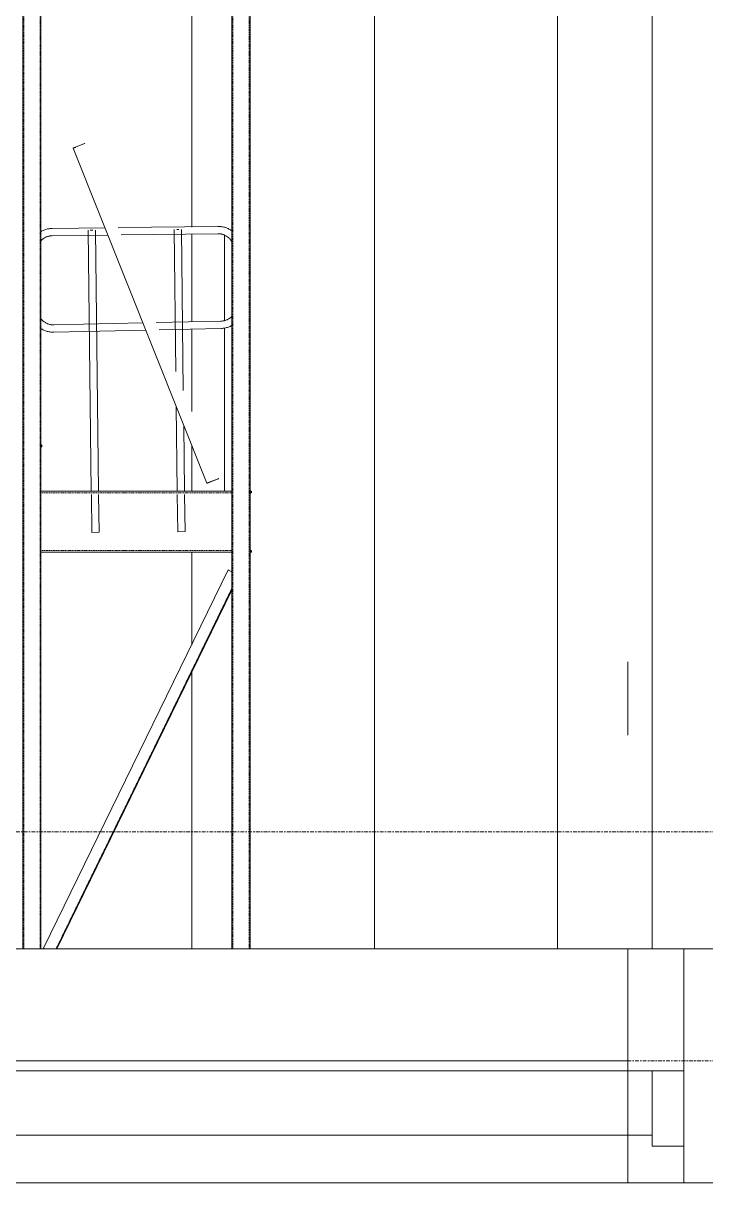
# Model space of a CAD drawing. Header units: centimetres. Extents: x -3046 to 63786, y -269 to 1483.
# Drawn here: x 12951 to 13231.1, y -50 to 425.9 of the extents above; entities that cross this region are included whole.
import ezdxf

# ---------------------------------------------------------------- set-up
doc = ezdxf.new("R2010")
doc.units = ezdxf.units.CM
doc.linetypes.add('Centre', pattern=[3.175, 0.635, -0.475, 1.59, -0.475])
doc.linetypes.add('Hidden', pattern=[0.714375, 0.47625, -0.238125])
for name, color, linetype, lineweight in [('A-FLOR', 7, 'Continuous', 9), ('A-FLOR-HRAL', 7, 'Continuous', 9), ('A-FLOR-LEVL', 7, 'Continuous', 9), ('A-WALL', 7, 'Continuous', 9), ('A-WALL-PATT', 7, 'Continuous', 9), ('C-BLDG-PADS', 7, 'Continuous', 9), ('S-BEAM', 7, 'Continuous', 9), ('S-COLS', 7, 'Continuous', 9)]:
    doc.layers.add(name, color=color, linetype=linetype, lineweight=lineweight)
pattern_1 = [(90, (5370.146, 210.015), (-75, 5e-15), [])]

# ---------------------------------------------------------------- blocks, each defined once
blk = doc.blocks.new('HSS Rectangular-Column - 75 x 75-1752346-s01')
at = {"layer": 'S-COLS'}
for p, q in [((12950.83, 620.8), (12950.83, 46.02)), ((12958.33, 46.02), (12958.33, 620.8))]:
    blk.add_line(p, q, dxfattribs=at)
at = {"layer": 'S-COLS', "linetype": 'Hidden'}
for p, q in [((12951.23, 620.8), (12951.23, 46.02)), ((12957.93, 46.02), (12957.93, 620.8))]:
    blk.add_line(p, q, dxfattribs=at)
blk = doc.blocks.new('C Shapes - C12X25-1753626-s01')
at = {"layer": 'S-BEAM'}
for p, q in [((13036.41, 233.83), (12958.37, 233.83)), ((13036.41, 208.83), (12958.37, 208.83))]:
    blk.add_line(p, q, dxfattribs=at)
at = {"layer": 'S-BEAM', "linetype": 'Hidden'}
for p, q in [((13036.41, 233.12), (12958.37, 233.12)), ((13036.41, 209.54), (12958.37, 209.54))]:
    blk.add_line(p, q, dxfattribs=at)
blk = doc.blocks.new('C Shapes - C12X25-1755447-s01')
at = {"layer": 'S-BEAM'}
for p, q in [((13044.74, 233.83), (13044.11, 233.83)), ((13044.74, 233.66), (13044.74, 233.83)), ((13044.21, 209.63), (13044.21, 209.63)), ((13044.21, 208.83), (13044.74, 208.83)), ((13044.74, 208.83), (13044.74, 209))]:
    blk.add_line(p, q, dxfattribs=at)
for centre, start, end in [((13044.11, 233.66), 279.46, 360), ((13044.11, 233.66), 292.8833, 0), ((13044.11, 209), 0, 80.54), ((13044.11, 209), 0, 67.1167)]:
    blk.add_arc(centre, 0.636, start, end, dxfattribs=at)
blk = doc.blocks.new('M_L Equal Angles - L51X51X3_2-V15-s01')
at = {"layer": 'S-BEAM'}
for p, q in [((13035.1, 201.55), (12959.4, 46.36)), ((13035.24, 201.48), (13035.1, 201.55)), ((13035.24, 201.48), (13036.41, 200.92)), ((13036.65, 193.88), (12964.54, 46.02)), ((13036.65, 193.15), (12964.89, 46.02)), ((12959.4, 46.36), (12959.55, 46.29)), ((12960.09, 46.02), (12959.55, 46.29))]:
    blk.add_line(p, q, dxfattribs=at)
at = {"layer": 'S-BEAM', "linetype": 'Hidden'}
blk.add_line((12964.54, 46.02), (13036.65, 193.88), dxfattribs=at)
blk = doc.blocks.new('M_L Equal Angles - L51X51X3_2-1850319-s01')
at = {"layer": 'S-BEAM'}
for p, q in [((12972.54, 375), (12976.23, 376.47)), ((12976.38, 376.52), (12976.38, 376.52)), ((12971.56, 374.65), (12971.7, 374.7)), ((13026.31, 237.11), (12971.56, 374.65)), ((12971.86, 374.76), (12971.94, 374.76)), ((13030.98, 238.93), (13027.3, 237.47)), ((13031.14, 238.99), (13031.13, 238.99)), ((13026.46, 237.17), (13026.31, 237.11)), ((13026.42, 237.11), (13026.88, 237.29)), ((13026.69, 237.23), (13026.61, 237.23))]:
    blk.add_line(p, q, dxfattribs=at)
for centre, major_axis, start_param, end_param in [((12976.23, 376.47), (0.148, 0.059), 0.019566, 1.590362), ((12971.71, 374.7), (0.148, 0.059), 0.019566, 1.590362), ((12972.53, 375), (0.59, 0.235), 3.161158, 4.731955), ((13030.99, 238.93), (0.148, 0.059), 0.019566, 1.590362), ((13026.46, 237.17), (0.148, 0.059), 0.019566, 1.590362), ((13027.28, 237.47), (0.59, 0.235), 3.161158, 4.731955)]:
    blk.add_ellipse(centre, major_axis=major_axis, ratio=0.00779, start_param=start_param, end_param=end_param, dxfattribs=at)
blk = doc.blocks.new('Railings 4 - Railings 1-1757765-s01')
at = {"layer": 'A-FLOR-HRAL'}
for p, q in [((12984.59, 341.92), (12962.87, 341.64)), ((12962.91, 338.64), (12985.78, 338.93)), ((12977.7, 340.93), (12978.97, 233.83)), ((12979.59, 340.95), (12978.45, 340.94)), ((12981.97, 233.83), (12980.7, 340.97)), ((13030.87, 342.5), (12990.05, 341.98)), ((12991.23, 339), (13030.91, 339.5)), ((13012.94, 341.23), (13013.64, 282.89)), ((13014.83, 341.25), (13014.06, 341.24)), ((13016.73, 275.13), (13015.94, 341.26)), ((13000.12, 302.9), (12963.59, 302.08)), ((12963.66, 299.08), (13001.3, 299.93)), ((13032.18, 303.63), (13005.59, 303.03)), ((13006.77, 300.05), (13032.25, 300.63)), ((13013.81, 268.52), (13014.22, 233.83)), ((13017.22, 233.83), (13016.9, 260.75)), ((12978.99, 232.48), (12979.18, 216.91)), ((12982.17, 216.95), (12981.99, 232.48)), ((13014.24, 232.48), (13014.42, 217.21)), ((13017.42, 217.24), (13017.24, 232.48)), ((12979.18, 216.91), (12982.17, 216.95)), ((13014.42, 217.21), (13017.42, 217.24))]:
    blk.add_line(p, q, dxfattribs=at)
at = {"layer": 'A-FLOR-HRAL', "flags": 128}
for points in [[(12962.87, 341.64), (12962.49, 341.63), (12962.11, 341.6), (12961.73, 341.56), (12961.36, 341.5), (12960.98, 341.43), (12960.62, 341.34), (12960.25, 341.24), (12959.89, 341.12), (12959.53, 340.99), (12959.18, 340.85), (12958.84, 340.69), (12958.5, 340.51), (12958.37, 340.45)], [(12958.37, 336.72), (12958.56, 336.9), (12958.75, 337.07), (12958.95, 337.24), (12959.16, 337.39), (12959.37, 337.54), (12959.59, 337.68), (12959.81, 337.82), (12960.04, 337.94), (12960.28, 338.05), (12960.52, 338.15), (12960.76, 338.25), (12961, 338.33), (12961.25, 338.41), (12961.51, 338.47), (12961.76, 338.53), (12962.02, 338.57), (12962.27, 338.6), (12962.53, 338.63), (12962.79, 338.64), (12962.91, 338.64)], [(13036.41, 340.8), (13036.4, 340.81), (13036.08, 341.02), (13035.75, 341.22), (13035.42, 341.4), (13035.08, 341.57), (13034.74, 341.73), (13034.38, 341.87), (13034.03, 342), (13033.66, 342.12), (13033.3, 342.22), (13032.93, 342.3), (13032.55, 342.37), (13032.18, 342.43), (13031.8, 342.47), (13031.42, 342.49), (13031.04, 342.5), (13030.87, 342.5)], [(13030.91, 339.5), (13031.17, 339.5), (13031.43, 339.48), (13031.69, 339.46), (13031.95, 339.43), (13032.2, 339.39), (13032.46, 339.33), (13032.71, 339.27), (13032.96, 339.19), (13033.2, 339.11), (13033.45, 339.02), (13033.68, 338.91), (13033.92, 338.8), (13034.15, 338.68), (13034.37, 338.55), (13034.59, 338.41), (13034.81, 338.26), (13035.01, 338.1), (13035.21, 337.94), (13035.41, 337.77), (13035.6, 337.59), (13035.78, 337.4), (13035.95, 337.2), (13036.11, 337), (13036.27, 336.79), (13036.42, 336.58), (13036.55, 336.36), (13036.68, 336.14)], [(13036.59, 305.49), (13036.4, 305.31), (13036.2, 305.14), (13036, 304.98), (13035.79, 304.82), (13035.58, 304.68), (13035.36, 304.54), (13035.13, 304.41), (13034.9, 304.29), (13034.66, 304.18), (13034.42, 304.08), (13034.18, 303.99), (13033.93, 303.91), (13033.68, 303.84), (13033.43, 303.78), (13033.17, 303.73), (13032.92, 303.69), (13032.66, 303.66), (13032.4, 303.64), (13032.18, 303.63)], [(12963.59, 302.08), (12963.33, 302.08), (12963.08, 302.09), (12962.82, 302.11), (12962.56, 302.14), (12962.3, 302.18), (12962.05, 302.23), (12961.79, 302.29), (12961.54, 302.36), (12961.3, 302.44), (12961.05, 302.53), (12960.81, 302.63), (12960.58, 302.74), (12960.35, 302.86), (12960.12, 302.99), (12959.9, 303.13), (12959.68, 303.27), (12959.48, 303.43), (12959.27, 303.59), (12959.08, 303.76), (12958.89, 303.94), (12958.71, 304.13), (12958.53, 304.32), (12958.37, 304.52)], [(12958.37, 300.55), (12958.47, 300.48), (12958.8, 300.29), (12959.13, 300.11), (12959.48, 299.95), (12959.82, 299.79), (12960.18, 299.66), (12960.54, 299.53), (12960.9, 299.42), (12961.27, 299.33), (12961.64, 299.25), (12962.02, 299.18), (12962.39, 299.13), (12962.77, 299.1), (12963.15, 299.08), (12963.53, 299.08), (12963.66, 299.08)], [(13032.25, 300.63), (13032.63, 300.64), (13033.01, 300.68), (13033.38, 300.72), (13033.76, 300.78), (13034.13, 300.86), (13034.5, 300.95), (13034.87, 301.06), (13035.23, 301.18), (13035.58, 301.31), (13035.93, 301.46), (13036.27, 301.62), (13036.61, 301.8)]]:
    blk.add_lwpolyline(points, dxfattribs=at)
blk = doc.blocks.new('Railings 8 - Railings 8-1759027-s01')
at = {"layer": 'A-FLOR-HRAL'}
for p, q in [((13033.59, 339.05), (13033.59, 331.39)), ((13036.59, 336.22), (13036.59, 336.51)), ((13036.59, 331.39), (13036.59, 336.14)), ((13033.59, 331.39), (13033.59, 306.48)), ((13036.59, 306.48), (13036.59, 331.39)), ((13033.59, 306.48), (13033.59, 303.95)), ((13036.59, 305.56), (13036.59, 306.48)), ((13033.59, 300.85), (13033.59, 233.83)), ((13036.59, 233.83), (13036.59, 302.02))]:
    blk.add_line(p, q, dxfattribs=at)
at = {"layer": 'A-FLOR-HRAL', "flags": 128}
for points in [[(13033.59, 338.88), (13033.59, 338.76), (13033.59, 338.63), (13033.59, 338.48), (13033.59, 338.33), (13033.59, 338.17), (13033.59, 337.99), (13033.59, 337.81), (13033.59, 337.61), (13033.59, 337.4), (13033.59, 337.19), (13033.59, 336.96), (13033.59, 336.73), (13033.59, 336.49), (13033.59, 336.24), (13033.59, 335.98), (13033.59, 335.71), (13033.59, 335.44), (13033.59, 335.16), (13033.59, 334.87), (13033.59, 334.58), (13033.59, 334.29), (13033.59, 333.99), (13033.59, 333.68), (13033.59, 333.37), (13033.59, 333.06), (13033.59, 332.75), (13033.59, 332.43), (13033.59, 332.11), (13033.59, 331.79), (13033.59, 331.48), (13033.59, 331.39)], [(13036.59, 331.39), (13036.59, 331.71), (13036.59, 332.03), (13036.59, 332.35), (13036.59, 332.66), (13036.59, 332.98), (13036.59, 333.29), (13036.59, 333.6), (13036.59, 333.91), (13036.59, 334.21), (13036.59, 334.5), (13036.59, 334.8), (13036.59, 335.08), (13036.59, 335.36), (13036.59, 335.64), (13036.59, 335.91), (13036.59, 336.17)], [(13033.59, 306.48), (13033.59, 306.16), (13033.59, 305.84), (13033.59, 305.52), (13033.59, 305.21), (13033.59, 304.89), (13033.59, 304.58), (13033.59, 304.27), (13033.59, 303.97)], [(13036.59, 305.76), (13036.59, 306.08), (13036.59, 306.4), (13036.59, 306.48)], [(13033.59, 300.74), (13033.59, 300.53), (13033.59, 300.32), (13033.59, 300.12), (13033.59, 299.93), (13033.59, 299.75), (13033.59, 299.58), (13033.59, 299.43), (13033.59, 299.28), (13033.59, 299.15), (13033.59, 299.03), (13033.59, 298.92), (13033.59, 298.82), (13033.59, 298.73), (13033.59, 298.66), (13033.59, 298.6), (13033.59, 298.55), (13033.59, 298.52), (13033.59, 298.49), (13033.59, 298.48)], [(13036.59, 298.48), (13036.59, 298.49), (13036.59, 298.51), (13036.59, 298.54), (13036.59, 298.58), (13036.59, 298.64), (13036.59, 298.71), (13036.59, 298.79), (13036.59, 298.89), (13036.59, 299), (13036.59, 299.11), (13036.59, 299.24), (13036.59, 299.39), (13036.59, 299.54), (13036.59, 299.7), (13036.59, 299.88), (13036.59, 300.07), (13036.59, 300.26), (13036.59, 300.47), (13036.59, 300.68), (13036.59, 300.91), (13036.59, 301.14), (13036.59, 301.39), (13036.59, 301.64), (13036.59, 301.89)]]:
    blk.add_lwpolyline(points, dxfattribs=at)
blk = doc.blocks.new('Railings 9 - Railings 1-1759077-s01')
at = {"layer": 'A-FLOR-HRAL'}
for p, q in [((12960.52, 338.15), (12960.76, 338.25)), ((12962.79, 338.64), (12962.91, 338.64))]:
    blk.add_line(p, q, dxfattribs=at)
at = {"layer": 'A-FLOR-HRAL', "flags": 128}
for points in [[(12962.87, 341.64), (12962.49, 341.63), (12962.11, 341.6), (12961.73, 341.56), (12961.36, 341.5), (12960.98, 341.43), (12960.62, 341.34), (12960.25, 341.24), (12959.89, 341.12), (12959.53, 340.99), (12959.18, 340.85), (12958.84, 340.69), (12958.5, 340.51), (12958.37, 340.45)], [(13036.41, 340.8), (13036.4, 340.81), (13036.08, 341.02), (13035.75, 341.22), (13035.42, 341.4), (13035.08, 341.57), (13034.74, 341.73), (13034.38, 341.87), (13034.03, 342), (13033.66, 342.12), (13033.3, 342.22), (13032.93, 342.3), (13032.55, 342.37), (13032.18, 342.43), (13031.8, 342.47), (13031.42, 342.49), (13031.04, 342.5), (13030.87, 342.5)], [(13032.71, 339.27), (13032.96, 339.19), (13033.2, 339.11), (13033.45, 339.02)], [(12958.37, 300.55), (12958.47, 300.48), (12958.8, 300.29), (12959.13, 300.11), (12959.48, 299.95), (12959.82, 299.79), (12960.18, 299.66), (12960.54, 299.53), (12960.9, 299.42), (12961.27, 299.33), (12961.64, 299.25), (12962.02, 299.18), (12962.39, 299.13), (12962.77, 299.1), (12963.15, 299.08), (12963.53, 299.08), (12963.66, 299.08)], [(12961.79, 302.29), (12961.54, 302.36), (12961.3, 302.44), (12961.05, 302.53)], [(13032.25, 300.63), (13032.63, 300.64), (13033.01, 300.68), (13033.38, 300.72)]]:
    blk.add_lwpolyline(points, dxfattribs=at)
blk = doc.blocks.new('C Shapes - C12X25-1753819-s01')
at = {"layer": 'S-BEAM', "linetype": 'Hidden'}
for p, q in [((12958.42, 251.9), (12958.37, 251.93)), ((12944.93, 232.56), (12936.09, 238.72))]:
    blk.add_line(p, q, dxfattribs=at)
blk = doc.blocks.new('M_L Equal Angles - L51X51X3_2-1850320-s01')
at = {"layer": 'S-BEAM'}
for p, q in [((12976.45, 376.5), (12976.45, 376.5)), ((13031.05, 238.91), (13027.37, 237.44)), ((13031.21, 238.97), (13031.2, 238.97)), ((13026.58, 237.15), (13026.44, 237.09)), ((13026.77, 237.21), (13026.73, 237.21))]:
    blk.add_line(p, q, dxfattribs=at)
for centre, major_axis, start_param, end_param in [((12976.3, 376.44), (0.148, 0.059), 0.009097, 0.794495), ((13031.06, 238.91), (0.148, 0.059), 0.009097, 1.579894), ((13026.59, 237.15), (0.148, 0.059), 0.009097, 1.579894), ((13027.36, 237.44), (0.59, 0.235), 3.936088, 4.721486)]:
    blk.add_ellipse(centre, major_axis=major_axis, ratio=0.003622, start_param=start_param, end_param=end_param, dxfattribs=at)
blk = doc.blocks.new('PQ_RVR_EST-01_ZZ_ZZ_MO_T_A_rvt-1-s01')
at = {"layer": 'A-FLOR'}
for p, q in [((12487.4, 46.02), (13199.05, 46.02)), ((13199.05, 46.02), (13222.1, 46.02)), ((13199.05, 46.02), (13199.05, -3.98)), ((13222.1, 46.02), (13222.1, -3.98)), ((13199.05, -3.98), (12465.42, -3.98)), ((13222.1, -3.98), (13199.05, -3.98)), ((13199.05, -30.48), (13199.05, -50)), ((13199.05, -50), (12465.42, -50)), ((13222.1, -50), (13199.05, -50))]:
    blk.add_line(p, q, dxfattribs=at)
at = {"layer": 'S-BEAM'}
for p, q in [((12958.83, 252.48), (12958.37, 252.8)), ((12958.37, 251.83), (12958.73, 252.34)), ((12958.83, 252.48), (12958.73, 252.34))]:
    blk.add_line(p, q, dxfattribs=at)
at = {"layer": 'S-COLS'}
for p, q in [((13222.1, -50), (13222.1, 46.02)), ((13272.1, 46.02), (13222.1, 46.02)), ((13272.1, -50), (13222.1, -50))]:
    blk.add_line(p, q, dxfattribs=at)
at = {"layer": 'A-FLOR-HRAL', "lineweight": 9}
for name in ['Railings 4 - Railings 1-1757765-s01', 'Railings 9 - Railings 1-1759077-s01', 'Railings 8 - Railings 8-1759027-s01']:
    blk.add_blockref(name, (0, 0), dxfattribs=at)
at = {"layer": 'S-BEAM', "lineweight": 9}
for name in ['M_L Equal Angles - L51X51X3_2-1850319-s01', 'M_L Equal Angles - L51X51X3_2-1850320-s01', 'C Shapes - C12X25-1753819-s01', 'C Shapes - C12X25-1753626-s01', 'C Shapes - C12X25-1755447-s01', 'M_L Equal Angles - L51X51X3_2-V15-s01']:
    blk.add_blockref(name, (0, 0), dxfattribs=at)
at = {"layer": 'S-COLS', "lineweight": 9}
for p in [(0, 0), (85.82, 0)]:
    blk.add_blockref('HSS Rectangular-Column - 75 x 75-1752346-s01', p, dxfattribs=at)

msp = doc.modelspace()

# ---------------------------------------------------------------- hatches: boundary and pattern name
at = {"layer": 'A-WALL-PATT', "true_color": 0x808080}
h = msp.add_hatch(dxfattribs=at)
h.set_pattern_fill('FP_1', color=8, style=0, pattern_type=2)
h.set_pattern_definition(pattern_1)
h.paths.add_polyline_path([(12598.79, 46.02), (12604.89, 46.02), (12604.89, 400.88), (12603.73, 400.88), (12604.26, 401.68), (12604.89, 401.79), (12604.89, 424.98), (12604.26, 425.08), (12604.04, 425.88), (12629.82, 425.88), (12628.98, 491.54), (12612.49, 491.46), (12611.61, 491.75), (12608.92, 493.11), (12608.29, 493.73), (12606.84, 495.03), (12606.64, 425.93), (12603.84, 425.93), (12603.84, 513.03), (12598.79, 513.03), (12598.79, 75.58)])
h.paths.add_polyline_path([(13199.05, 46.02), (13199.05, 513.03), (13044.15, 513.03), (13044.15, 233.83), (13044.74, 233.83), (13044.15, 233.02), (13044.21, 209.63), (13044.74, 208.83), (13044.15, 208.83), (13044.15, 46.02), (13161.26, 46.02)])
h.paths.add_polyline_path([(12989.59, 46.02), (13036.65, 46.02), (13036.41, 192.65), (12964.89, 46.02), (12973.98, 46.02)])
h.paths.add_polyline_path([(12960.09, 46.02), (12959.51, 46.57), (13035.24, 201.48), (13036.65, 200.8), (13036.41, 208.83), (12958.33, 208.83), (12958.37, 46.02), (12959.55, 46.02)])
h.paths.add_polyline_path([(12950.83, 46.02), (12950.72, 208.83), (12949.09, 208.83), (12715.56, 46.02), (12942.77, 46.02)])
h.paths.add_polyline_path([(12615.03, 46.02), (12690.67, 46.02), (12690.4, 200.55), (12615.32, 47.23), (12612.39, 48.66), (12612.39, 46.02), (12614.99, 46.02)])
h.paths.add_polyline_path([(12612.39, 52.2), (12686.84, 204.47), (12690.67, 202.73), (12690.4, 216.82), (12613.13, 217.1), (12613.13, 221.9), (12690.67, 221.9), (12690.67, 400.88), (12612.39, 400.88), (12612.39, 387.89), (12614.68, 388.92), (12690.2, 233.72), (12685.67, 231.79), (12612.39, 382.02), (12612.39, 75.58)])
h.paths.add_polyline_path([(12701.81, 134.74), (12700.39, 136.1), (12701.75, 134.8)])
h.paths.add_polyline_path([(12698.17, 64.38), (12723.46, 82.01), (12723.46, 141.61), (12712.98, 134.5), (12712.66, 134.56), (12710.53, 133.29), (12706.57, 132.85), (12705.71, 133.07), (12704.5, 133.41), (12700.94, 135.74), (12699.79, 137.07), (12698.55, 140.66), (12698.17, 142.11), (12698.17, 65.51)])
h.paths.add_polyline_path([(12726.46, 84.1), (12821.47, 150.34), (12821.47, 210.41), (12726.46, 143.71), (12726.46, 105.63)])
h.paths.add_polyline_path([(12706, 135.2), (12709.24, 135.54), (12709.66, 135.88), (12712.66, 137.69), (12723.46, 145.27), (12723.46, 181.99), (12701.97, 166.6), (12701.08, 164.48), (12701.14, 162.94), (12701.41, 139.93), (12701.81, 139.11), (12703.29, 137.2), (12705, 136.18), (12706.11, 135.34), (12706.02, 135.23)])
h.paths.add_polyline_path([(12707.73, 135.23), (12706.85, 135.51), (12708.26, 135.38), (12707.78, 135.25)])
h.paths.add_polyline_path([(12703.12, 137.01), (12702.16, 138.08), (12702.96, 137.18)])
h.paths.add_polyline_path([(12726.46, 147.38), (12821.47, 214.08), (12821.47, 250.79), (12726.46, 184.09), (12726.46, 165.71)])
h.paths.add_polyline_path([(12824.47, 152.43), (12919.62, 218.76), (12919.48, 249.44), (12898.19, 264.28), (12824.47, 212.52), (12824.47, 165.71)])
h.paths.add_polyline_path([(12698.17, 162.94), (12698.34, 162.94), (12698.6, 164.85), (12698.66, 164.98), (12698.97, 166.34), (12700.67, 169.01), (12701.09, 169.61), (12701.64, 170.1), (12703.87, 171.9), (12866.71, 286.22), (12862.85, 288.92), (12862.85, 287.41), (12862.35, 287.41), (12862.35, 289.27), (12835.06, 308.29), (12835.06, 307.21), (12834.56, 307.21), (12834.56, 308.64), (12807.29, 327.65), (12807.29, 326.5), (12806.79, 326.5), (12806.79, 328), (12779.31, 347.16), (12779.31, 345.79), (12778.81, 345.95), (12778.81, 347.51), (12752.1, 366.13), (12752.1, 365.08), (12751.6, 365.08), (12751.6, 366.48), (12723.78, 385.87), (12723.78, 384.37), (12723.28, 384.37), (12723.28, 386.22), (12698.17, 403.73), (12698.17, 165.71)])
h.paths.add_polyline_path([(12824.47, 216.19), (12895.57, 266.1), (12891.27, 269.11), (12891.27, 268.59), (12890.77, 268.59), (12890.77, 269.45), (12869.33, 284.4), (12824.47, 252.9), (12824.47, 225.79)])
h.paths.add_polyline_path([(12922.62, 220.85), (12941.45, 234.12), (12922.62, 247.25), (12922.62, 225.79)])
h.paths.add_polyline_path([(13017.22, 233.83), (13033.59, 233.83), (13033.45, 300.83), (13032.24, 300.63), (13016.43, 300.19), (13016.98, 274.7), (13030.98, 238.88), (13026.24, 237.3), (13016.9, 260.75), (13017.22, 234.14)])
h.paths.add_polyline_path([(13014.06, 233.83), (13014.22, 233.83), (13013.69, 268.8), (13001.3, 299.93), (12981.2, 299.28), (12982.17, 233.83), (13013.69, 233.83)])
h.paths.add_polyline_path([(12958.39, 233.83), (12978.97, 233.83), (12978.14, 299.4), (12961.5, 299.31), (12958.57, 300.69), (12958.33, 300.66), (12958.56, 252.67), (12958.73, 252.34), (12958.33, 251.77), (12958.37, 233.83)])
h.paths.add_polyline_path([(13036.59, 233.83), (13036.65, 233.83), (13036.59, 255.83)])
h.paths.add_polyline_path([(12950.83, 238.64), (12950.57, 240.64), (12949.58, 238.72), (12950.57, 238.66)])
h.paths.add_polyline_path([(12950.07, 361.63), (12950.09, 360.59), (12950.08, 361.55)])
h.paths.add_polyline_path([(12950.83, 258.06), (12950.83, 513.03), (12831.89, 513.03), (12784.91, 480.28), (12947.46, 365.83), (12948.92, 364.08), (12949.61, 362.53), (12950.18, 360.97), (12950.53, 359.07), (12950.32, 337.26), (12949.66, 334.85), (12947.73, 331.58), (12947.15, 330.61), (12948.39, 327.02), (12948.8, 323.42), (12948.59, 303.35), (12948.28, 302.7), (12948.01, 301.42), (12946.27, 298.68), (12945.85, 298.07), (12945.3, 297.58), (12942.77, 295.57), (12925.21, 283.24), (12925.21, 275.92), (12942.77, 263.68)])
h.paths.add_polyline_path([(12917.36, 281.39), (12919.62, 282.98), (12919.62, 319.7), (12891.12, 299.69), (12911.56, 285.44)])
h.paths.add_polyline_path([(13013.64, 283.1), (13013.15, 300.2), (13006.97, 299.83), (13013.38, 283.73)])
h.paths.add_polyline_path([(12925.21, 286.91), (12944.97, 301.08), (12945.86, 303.2), (12945.8, 304.75), (12945.53, 327.75), (12945.15, 328.53), (12944.25, 329.49), (12942.13, 328.96), (12935.82, 329.6), (12934.71, 330.29), (12925.21, 323.62), (12925.21, 297.88)])
h.paths.add_polyline_path([(12961.64, 299.54), (12960.12, 300.26), (12960.97, 299.83)])
h.paths.add_polyline_path([(12963.65, 299.28), (12961.14, 299.52), (12962.18, 299.4), (12963.64, 299.28)])
h.paths.add_polyline_path([(12888.5, 301.51), (12920.64, 324.08), (12920.64, 339.85), (12827.2, 405.45), (12827.2, 344.25), (12880.34, 307.2)])
h.paths.add_polyline_path([(12961.86, 301.93), (12961.86, 302.26), (12963.64, 302.08), (12978.16, 302.52), (12977.7, 338.83), (12960.42, 338.41), (12960.19, 337.98), (12958.33, 336.64), (12958.58, 304.42), (12959.37, 303.61), (12958.82, 303.63), (12959.64, 302.88), (12961.73, 301.99)])
h.paths.add_polyline_path([(12981.16, 302.47), (13000.01, 303.19), (12985.78, 338.93), (12980.73, 338.64), (12981.16, 302.52)])
h.paths.add_polyline_path([(13005.7, 303.03), (13013.39, 303.43), (13012.94, 339.27), (12991.44, 338.84), (13005.64, 303.19)])
h.paths.add_polyline_path([(13016.4, 303.27), (13033.59, 303.95), (13033.32, 339.21), (13030.89, 339.5), (13015.97, 339.08), (13016.39, 303.43)])
h.paths.add_polyline_path([(13036.59, 305.56), (13036.65, 305.69), (13036.59, 305.69)])
h.paths.add_polyline_path([(12925.21, 327.29), (12931.64, 332.12), (12925.21, 336.64), (12925.21, 330.9)])
h.paths.add_polyline_path([(12940.1, 332.17), (12940.25, 332.47), (12939.72, 332.29)])
h.paths.add_polyline_path([(12940.53, 331.73), (12940.64, 332.01), (12939.37, 332.13), (12939.21, 331.91), (12940.1, 331.75), (12940.52, 331.73)])
h.paths.add_polyline_path([(12944.36, 333.2), (12944.46, 333.85), (12944.19, 333.35), (12944.28, 333.27)])
h.paths.add_polyline_path([(12944.03, 333.5), (12944.75, 334.37), (12945.75, 336.49), (12945.96, 338.44), (12945.78, 361.49), (12944.28, 363.73), (12942.69, 364.75), (12925.21, 377.02), (12925.21, 341.41), (12935.82, 334.3), (12940.38, 334.83), (12941.23, 334.61), (12942.44, 334.28), (12944.01, 333.52)])
h.paths.add_polyline_path([(12959.84, 337.98), (12961.09, 338.62), (12960.87, 338.37), (12960.18, 338.11)])
h.paths.add_polyline_path([(12960.61, 338.23), (12962.15, 338.64), (12960.87, 338.29)])
h.paths.add_polyline_path([(12958.33, 340.12), (12961.55, 341.44), (12962.88, 341.64), (12984.53, 342.06), (12971.81, 374.75), (12976.47, 376.44), (12990.19, 341.99), (13032.51, 342.23), (13034.04, 341.75), (13036.65, 340.55), (13036.41, 513.03), (13005.19, 512.9), (12963.73, 428.5), (12959.51, 430.83), (12999.6, 513.03), (12958.33, 513.03), (12958.33, 340.12)])
h.paths.add_polyline_path([(13032.57, 342.07), (13032.51, 342.19), (13032.51, 342.08)])
h.paths.add_polyline_path([(12920.64, 344.61), (12920.64, 380.23), (12827.2, 445.83), (12827.2, 410.21), (12918.73, 345.95)])
h.paths.add_polyline_path([(12822.63, 347.43), (12822.63, 408.65), (12752.64, 457.78), (12729.05, 441.33), (12729.05, 412.67), (12817.92, 350.72)])
h.paths.add_polyline_path([(12822.63, 413.42), (12822.63, 449.03), (12781.51, 477.9), (12756.2, 460.06), (12817.92, 416.73)])
h.paths.add_polyline_path([(12724.48, 415.86), (12724.28, 438.01), (12707.2, 425.88), (12710.18, 425.83), (12724.28, 416)])
h.paths.add_polyline_path([(12698.75, 498.32), (12698.73, 499.36), (12698.75, 498.4)])
h.paths.add_polyline_path([(12687.24, 493.35), (12685.06, 493.09), (12687.17, 493.34)])
h.paths.add_polyline_path([(12677.42, 425.88), (12683.77, 425.88), (12677.22, 435.67), (12719.83, 465.38), (12719.83, 480.82), (12701.36, 494.12), (12699.9, 495.87), (12699.21, 497.42), (12698.66, 498.93), (12698.3, 502.72), (12698.3, 513.03), (12693.35, 513.03), (12693.65, 500.58), (12692.29, 497.53), (12691.42, 496.37), (12689.4, 494.51), (12685.29, 492.94), (12682.29, 492.75), (12668.73, 492.36), (12669.72, 425.88), (12677.37, 425.88)])
h.paths.add_polyline_path([(12664.9, 425.88), (12665.07, 425.88), (12663.99, 492.33), (12633.49, 491.45), (12634.47, 425.88), (12664.54, 425.88)])
h.paths.add_polyline_path([(12722.83, 467.47), (12724.48, 468.63), (12724.28, 477.7), (12722.83, 478.72), (12722.83, 468.89)])
h.paths.add_polyline_path([(12729.05, 471.81), (12730.86, 473.08), (12729.05, 474.35)])
h.paths.add_polyline_path([(12734.27, 475.45), (12759.72, 493.2), (12731.47, 513.03), (12729.05, 513.03), (12729.05, 479.11)])
h.paths.add_polyline_path([(12724.48, 482.32), (12724.28, 513.03), (12722.83, 513.03), (12722.83, 483.48), (12724.28, 482.47)])
h.paths.add_polyline_path([(12719.83, 485.59), (12719.83, 513.03), (12702.86, 513.03), (12703.05, 498.46), (12704.47, 496.28), (12706.14, 495.2), (12709.07, 493.14)])
h.paths.add_polyline_path([(12612.49, 491.71), (12610.96, 492.43), (12612.1, 491.88)])
h.paths.add_polyline_path([(12613.69, 491.52), (12612.49, 491.71), (12613.66, 491.52)])
h.paths.add_polyline_path([(12615.35, 494.27), (12629, 494.69), (12628.55, 513.03), (12609, 513.03), (12609.49, 498.14), (12610.85, 496.05), (12612.51, 494.8), (12613.96, 494.45), (12615.12, 494.3)])
h.paths.add_polyline_path([(12633.45, 494.68), (12664.24, 495.6), (12663.79, 513.03), (12633.24, 513.03), (12633.45, 494.69)])
h.paths.add_polyline_path([(12613.39, 494.69), (12610.54, 496.39), (12610.17, 496.89), (12610.28, 497.32), (12611.41, 495.95), (12612.82, 495.05)])
h.paths.add_polyline_path([(12668.69, 495.47), (12685.54, 496.05), (12687.27, 497.01), (12686.43, 496.81), (12687.01, 497.42), (12687.89, 498.28), (12689.08, 500.71), (12689.32, 503.67), (12688.77, 513.03), (12668.48, 513.03), (12668.69, 495.6)])
h.paths.add_polyline_path([(12763.13, 495.57), (12788.18, 513.03), (12738.26, 513.03), (12762.29, 496.16)])
h.paths.add_polyline_path([(12609.31, 499.19), (12609.62, 498.59), (12609.37, 499.04)])
h.paths.add_polyline_path([(12609.93, 497.55), (12609.28, 498.8), (12609.53, 498.59), (12609.79, 497.9)])
at = {"layer": 'A-WALL-PATT', "true_color": 0xc0c0c0}
h = msp.add_hatch(dxfattribs=at)
h.set_pattern_fill('FP_1', color=9, style=0, pattern_type=2)
h.set_pattern_definition(pattern_1)
h.paths.add_polyline_path([(13209.05, -35), (13222.1, -35), (13222.1, -3.98), (13209.05, -3.98)])
h.paths.add_polyline_path([(13209.05, 46.02), (13240.09, 46.02), (13240.09, 513.03), (13209.05, 513.03), (13209.05, 135.67)])
h.paths.add_polyline_path([(13270.03, 46.02), (13270.03, 513.03), (13255.09, 513.03), (13255.09, 46.02)])

# ---------------------------------------------------------------- linework, layer by layer
at = {"layer": 'A-FLOR'}
for p, q in [((12487.4, 46.02), (13199.05, 46.02)), ((13199.05, 46.02), (13199.05, 0)), ((13199.05, -3.98), (12465.42, -3.98))]:
    msp.add_line(p, q, dxfattribs=at)
at = {"layer": 'A-FLOR-LEVL', "color": 253, "linetype": 'Centre', "true_color": 0xaaaaaa}
for p, q in [((-3045.52, 94), (13857.97, 94)), ((-3045.52, 46.02), (14175.47, 46.02)), ((-3045.52, 0), (13857.97, 0))]:
    msp.add_line(p, q, dxfattribs=at)
at = {"layer": 'A-WALL'}
for p, q in [((13209.05, 513.03), (13209.05, 46.02)), ((13199.05, 133.74), (13199.05, 163.74)), ((13209.05, -3.98), (13209.05, -35)), ((13209.05, -35), (13222.1, -35))]:
    msp.add_line(p, q, dxfattribs=at)
at = {"layer": 'C-BLDG-PADS'}
for p, q in [((12487.4, 0), (13199.05, 0)), ((13199.05, -30.48), (13199.05, 0)), ((13209.05, -30.48), (11384.94, -30.48))]:
    msp.add_line(p, q, dxfattribs=at)

# ---------------------------------------------------------------- block references
at = {"lineweight": 5}
msp.add_blockref('PQ_RVR_EST-01_ZZ_ZZ_MO_T_A_rvt-1-s01', (0, 0), dxfattribs=at)

doc.saveas('drawing.dxf')
